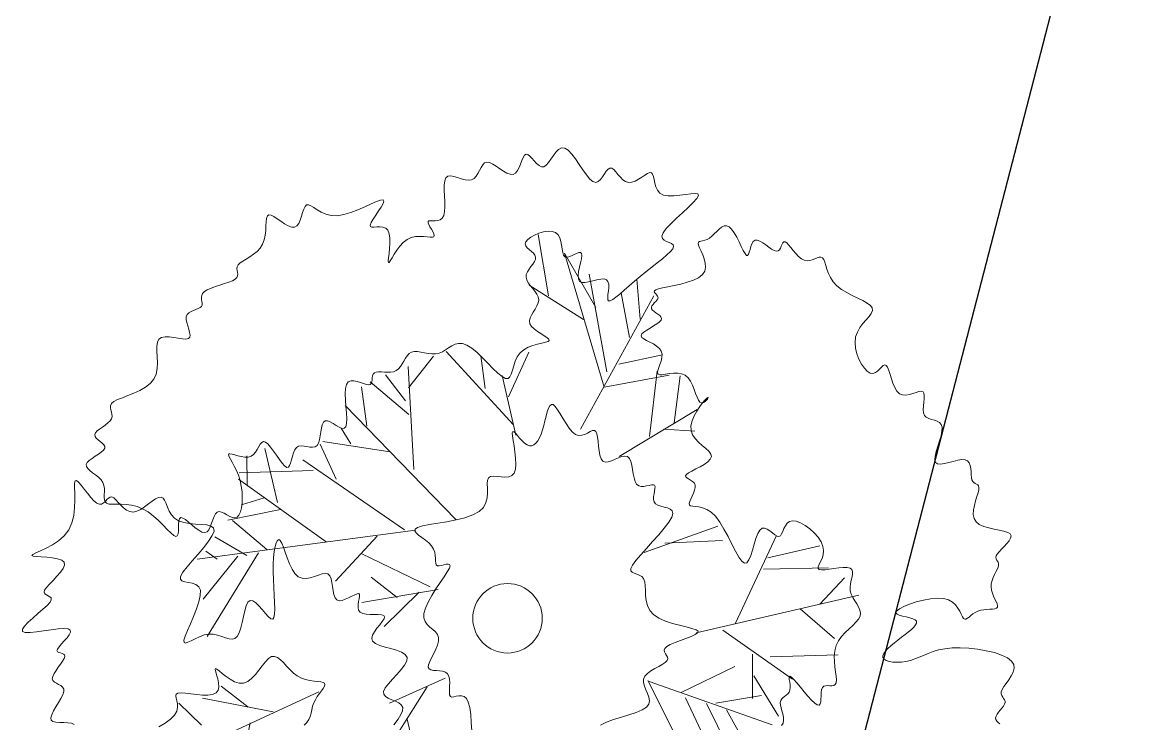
# Model space of a CAD drawing. Extents: x 2080 to 102399, y 2071 to 93424.
# Drawn here: x 82911.9 to 83092.5, y 79916 to 80029.2 of the extents above; entities that cross this region are included whole.
import ezdxf

# ---------------------------------------------------------------- set-up
doc = ezdxf.new("R2010")
doc.units = 0
doc.header["$LTSCALE"] = 20
doc.header["$MEASUREMENT"] = 0
doc.layers.add('casuanut tree', color=100, linetype='Continuous', lineweight=5)

# ---------------------------------------------------------------- blocks, each defined once
blk = doc.blocks.new('tr')
at = {"layer": 'casuanut tree'}
for p, q in [((0.2261, 0.6155), (0.2339, 0.7411)), ((0.3143, 0.5704), (0.2771, 0.692)), ((0.2771, 0.692), (0.2947, 0.4095)), ((0.2849, 0.5527), (0.1928, 0.6449)), ((0.3065, 0.4389), (0.3163, 0.6391)), ((0.3967, 0.5272), (0.4084, 0.6077)), ((0.2285, 0.3375), (0.4338, 0.5671)), ((0.3673, 0.4958), (0.3712, 0.588)), ((-0.0915, 0.4977), (-0.0281, 0.549)), ((0.0987, 0.3768), (-0.0009, 0.552)), ((-0.1915, 0.4409), (-0.1837, 0.5213)), ((-0.1033, 0.4448), (-0.1641, 0.5272)), ((-0.1035, 0.4735), (-0.1307, 0.5339)), ((-0.1186, 0.3345), (-0.0824, 0.54)), ((0.0595, 0.4614), (0.0655, 0.5279)), ((0.1017, 0.4342), (0.1621, 0.5128)), ((-0.0583, 0.2167), (-0.2243, 0.4916)), ((0.0987, 0.3557), (0.0987, 0.4795)), ((-0.4537, 0.3798), (-0.4417, 0.4372)), ((-0.4024, 0.3315), (-0.4024, 0.4433)), ((-0.1579, 0.3798), (-0.2847, 0.4312)), ((-0.2307, 0.4134), (-0.2425, 0.4487)), ((0.3339, 0.4487), (0.4241, 0.4468)), ((-0.2758, 0.3506), (-0.2915, 0.4272)), ((0.2947, 0.4095), (0.428, 0.4036)), ((0.3614, 0.2918), (0.4065, 0.4173)), ((-0.3239, 0.2318), (-0.4688, 0.3949)), ((-0.317, 0.3781), (-0.4641, 0.4075)), ((-0.1639, 0.2197), (-0.333, 0.404)), ((0.4163, 0.3075), (0.4496, 0.3977)), ((-0.4266, 0.3466), (-0.4719, 0.3436)), ((-0.3994, 0.3164), (-0.5081, 0.3194)), ((0.2928, 0.2663), (0.4673, 0.3232)), ((-0.4447, 0.2439), (-0.499, 0.3164)), ((0.3928, 0.2996), (0.4535, 0.282)), ((-0.487, 0.2409), (-0.5413, 0.2922)), ((-0.1428, 0.2137), (-0.5866, 0.256)), ((-0.5473, 0.2469), (-0.5654, 0.2681)), ((-0.4628, 0.2409), (-0.6017, 0.0989)), ((-0.5051, 0.2439), (-0.5926, 0.1744)), ((-0.2213, 0.2197), (-0.3239, 0.1502)), ((-0.1398, 0.0959), (-0.2605, 0.1925)), ((-0.2092, 0.0898), (-0.2515, 0.1412)), ((-0.1247, 0.0868), (-0.2817, 0.0959)), ((-0.1639, 0.0898), (-0.2485, 0.0385)), ((0.298, 0.0656), (0.455, 0.0838)), ((0.3433, 0.0747), (0.458, 0.0536)), ((0.445, -0.1163), (0.5666, 0.0392)), ((-0.6532, -0.073), (-0.6884, -0.0189)), ((-0.5062, -0.0793), (-0.6394, -0.0202)), ((-0.5539, -0.0579), (-0.5967, -0.0051)), ((0.526, -0.0217), (0.6544, -0.0487)), ((0.5395, -0.0014), (0.6476, -0.0014)), ((-0.4069, -0.0604), (-0.7425, -0.1308)), ((0.6206, -0.1163), (0.6814, -0.0758)), ((-0.5565, -0.0906), (-0.6394, -0.2729)), ((-0.1911, -0.1005), (-0.3843, -0.2908)), ((-0.1519, -0.0915), (-0.2726, -0.1156)), ((0.3639, -0.1163), (0.7017, -0.1163)), ((0.4179, -0.1231), (0.5328, -0.2516)), ((0.5801, -0.1163), (0.6341, -0.1907)), ((-0.2454, -0.1549), (-0.2454, -0.2576)), ((0.2467, -0.1881), (0.3161, -0.4691)), ((0.249, -0.1907), (0.472, -0.3327)), ((0.307, -0.2274), (0.4248, -0.2002)), ((0.4652, -0.1839), (0.445, -0.2718)), ((0.499, -0.1975), (0.6341, -0.2245)), ((0.3131, -0.2395), (0.3493, -0.4056)), ((0.458, -0.2274), (0.4882, -0.318)), ((0.3523, -0.2606), (0.3855, -0.4026)), ((0.3704, -0.2637), (0.464, -0.2697)), ((0.3885, -0.2818), (0.4218, -0.3966))]:
    blk.add_line(p, q, dxfattribs=at)
blk.add_lwpolyline([(-0.3714, 0.8178), (-0.3742, 0.8146), (-0.3757, 0.811), (-0.3762, 0.8073), (-0.3763, 0.8034), (-0.3766, 0.7997), (-0.3775, 0.7963), (-0.3797, 0.7932), (-0.3837, 0.7908), (-0.3899, 0.789), (-0.3978, 0.7878), (-0.4068, 0.7869), (-0.4165, 0.7861), (-0.4263, 0.7853), (-0.4355, 0.7843), (-0.4437, 0.7828), (-0.4502, 0.7806), (-0.4546, 0.7777), (-0.4573, 0.7742), (-0.4587, 0.7702), (-0.4593, 0.7661), (-0.4595, 0.7621), (-0.4598, 0.7583), (-0.4607, 0.755), (-0.4626, 0.7525), (-0.4658, 0.7508), (-0.4701, 0.7497), (-0.4751, 0.749), (-0.4804, 0.7482), (-0.4857, 0.7472), (-0.4906, 0.7455), (-0.4946, 0.7428), (-0.4975, 0.7389), (-0.4989, 0.7336), (-0.4991, 0.7272), (-0.4988, 0.7202), (-0.4982, 0.7132), (-0.4979, 0.7066), (-0.4983, 0.7011), (-0.4999, 0.697), (-0.5031, 0.695), (-0.5083, 0.6953), (-0.5151, 0.6974), (-0.523, 0.7006), (-0.5315, 0.7041), (-0.5402, 0.7073), (-0.5484, 0.7094), (-0.5557, 0.7097), (-0.5616, 0.7074), (-0.5659, 0.7021), (-0.5687, 0.6941), (-0.5709, 0.6843), (-0.5728, 0.6733), (-0.5751, 0.6617), (-0.5783, 0.6503), (-0.583, 0.6398), (-0.5898, 0.6308), (-0.599, 0.6238), (-0.6102, 0.6186), (-0.6226, 0.6149), (-0.6355, 0.6123), (-0.6483, 0.6104), (-0.6603, 0.6087), (-0.6706, 0.607), (-0.6787, 0.6048), (-0.6841, 0.6019), (-0.6872, 0.5983), (-0.6885, 0.5942), (-0.6887, 0.5898), (-0.6885, 0.5852), (-0.6884, 0.5806), (-0.6891, 0.5762), (-0.6911, 0.5722), (-0.695, 0.5686), (-0.7003, 0.5655), (-0.7065, 0.5626), (-0.7131, 0.5599), (-0.7194, 0.5573), (-0.725, 0.5546), (-0.7293, 0.5517), (-0.7317, 0.5485), (-0.7318, 0.5449), (-0.7302, 0.541), (-0.7274, 0.5369), (-0.7241, 0.5327), (-0.7208, 0.5285), (-0.7184, 0.5244), (-0.7173, 0.5205), (-0.7182, 0.5169), (-0.7215, 0.5138), (-0.7268, 0.5109), (-0.7333, 0.5082), (-0.7405, 0.5055), (-0.7477, 0.5028), (-0.7541, 0.5), (-0.7591, 0.4968), (-0.7621, 0.4933), (-0.7625, 0.4892), (-0.7607, 0.4847), (-0.7574, 0.4797), (-0.7531, 0.4744), (-0.7483, 0.4688), (-0.7437, 0.4629), (-0.7398, 0.4567), (-0.7373, 0.4505), (-0.7365, 0.4441), (-0.737, 0.4377), (-0.7384, 0.4316), (-0.7401, 0.4257), (-0.7416, 0.4202), (-0.7424, 0.4153), (-0.7419, 0.4111), (-0.7395, 0.4076), (-0.7351, 0.4051), (-0.7287, 0.4031), (-0.7207, 0.4013), (-0.7115, 0.3992), (-0.7016, 0.3965), (-0.6913, 0.3927), (-0.6809, 0.3876), (-0.6709, 0.3806), (-0.6615, 0.3716), (-0.6529, 0.3611), (-0.6451, 0.35), (-0.6381, 0.3389), (-0.6318, 0.3287), (-0.6264, 0.3201), (-0.6217, 0.3138), (-0.6179, 0.3107), (-0.615, 0.3113), (-0.6126, 0.3148), (-0.6107, 0.3203), (-0.6089, 0.3269), (-0.6072, 0.3337), (-0.6053, 0.3397), (-0.6029, 0.344), (-0.5999, 0.3457), (-0.5962, 0.344), (-0.5917, 0.3396), (-0.5867, 0.3334), (-0.5814, 0.3262), (-0.5758, 0.3189), (-0.5702, 0.3124), (-0.5646, 0.3075), (-0.5594, 0.3051), (-0.5545, 0.3058), (-0.55, 0.3091), (-0.5457, 0.3143), (-0.5417, 0.3205), (-0.5377, 0.3269), (-0.5337, 0.3328), (-0.5297, 0.3375), (-0.5256, 0.34), (-0.5213, 0.34), (-0.5168, 0.3378), (-0.5122, 0.3343), (-0.5075, 0.33), (-0.5027, 0.3258), (-0.4979, 0.3224), (-0.4932, 0.3205), (-0.4885, 0.3209), (-0.4839, 0.324), (-0.4796, 0.3296), (-0.4756, 0.3373), (-0.4721, 0.3467), (-0.4693, 0.3572), (-0.4672, 0.3686), (-0.4661, 0.3803), (-0.4659, 0.3919), (-0.4669, 0.403), (-0.4686, 0.4134), (-0.4708, 0.4228), (-0.4731, 0.4312), (-0.4751, 0.4382), (-0.4765, 0.4437), (-0.477, 0.4475), (-0.4761, 0.4493), (-0.4736, 0.4492), (-0.4697, 0.4475), (-0.4647, 0.4448), (-0.4589, 0.4416), (-0.4526, 0.4384), (-0.446, 0.4359), (-0.4395, 0.4344), (-0.4333, 0.4347), (-0.4277, 0.4369), (-0.4226, 0.4407), (-0.418, 0.4453), (-0.4137, 0.45), (-0.4097, 0.4542), (-0.4059, 0.457), (-0.4021, 0.4579), (-0.3984, 0.4561), (-0.3945, 0.4512), (-0.3906, 0.4438), (-0.3867, 0.4347), (-0.3828, 0.425), (-0.3789, 0.4154), (-0.3751, 0.4068), (-0.3715, 0.4002), (-0.368, 0.3964), (-0.3647, 0.396), (-0.3615, 0.3985), (-0.3584, 0.4032), (-0.3552, 0.4092), (-0.3518, 0.4158), (-0.3482, 0.4222), (-0.3442, 0.4276), (-0.3398, 0.4313), (-0.3349, 0.4327), (-0.3297, 0.4322), (-0.3242, 0.4304), (-0.3186, 0.4281), (-0.313, 0.4258), (-0.3077, 0.4242), (-0.3027, 0.4239), (-0.2982, 0.4257), (-0.2942, 0.4298), (-0.2908, 0.4359), (-0.2876, 0.4431), (-0.2847, 0.4507), (-0.2817, 0.4581), (-0.2785, 0.4643), (-0.2751, 0.4688), (-0.2712, 0.4707), (-0.2666, 0.4697), (-0.2617, 0.4663), (-0.2565, 0.4615), (-0.2512, 0.4562), (-0.246, 0.4515), (-0.2411, 0.4481), (-0.2366, 0.4471), (-0.2329, 0.4493), (-0.2299, 0.4555), (-0.2275, 0.4649), (-0.2255, 0.4765), (-0.2236, 0.4893), (-0.2216, 0.5024), (-0.2193, 0.5146), (-0.2163, 0.5251), (-0.2126, 0.5327), (-0.2079, 0.5369), (-0.2024, 0.5379), (-0.1964, 0.5367), (-0.1902, 0.5338), (-0.1841, 0.5302), (-0.1782, 0.5264), (-0.173, 0.5232), (-0.1687, 0.5215), (-0.1654, 0.5216), (-0.163, 0.5234), (-0.1613, 0.5263), (-0.1598, 0.53), (-0.1584, 0.534), (-0.1568, 0.5378), (-0.1547, 0.5409), (-0.1518, 0.5429), (-0.1479, 0.5434), (-0.1432, 0.5428), (-0.1378, 0.5414), (-0.132, 0.5396), (-0.1258, 0.5379), (-0.1197, 0.5367), (-0.1136, 0.5363), (-0.1079, 0.5372), (-0.1026, 0.5397), (-0.0978, 0.5434), (-0.0932, 0.5479), (-0.0887, 0.5527), (-0.0843, 0.5575), (-0.0797, 0.5616), (-0.0749, 0.5648), (-0.0696, 0.5665), (-0.0639, 0.5665), (-0.0577, 0.565), (-0.0511, 0.5626), (-0.0443, 0.5596), (-0.0372, 0.5566), (-0.03, 0.554), (-0.0228, 0.5523), (-0.0156, 0.5519), (-0.0084, 0.5531), (-0.0013, 0.5554), (0.0057, 0.5582), (0.0129, 0.5608), (0.0201, 0.5624), (0.0275, 0.5625), (0.0351, 0.5603), (0.043, 0.5553), (0.0511, 0.5469), (0.0595, 0.5359), (0.0678, 0.5233), (0.0759, 0.5102), (0.0838, 0.4975), (0.0911, 0.4862), (0.0979, 0.4773), (0.1038, 0.4719), (0.1089, 0.4706), (0.1133, 0.4729), (0.1174, 0.478), (0.1215, 0.485), (0.126, 0.4931), (0.131, 0.5015), (0.137, 0.5094), (0.1443, 0.5158), (0.153, 0.5203), (0.1627, 0.523), (0.1728, 0.5243), (0.1826, 0.5248), (0.1916, 0.5249), (0.1991, 0.525), (0.2046, 0.5256), (0.2074, 0.5271), (0.2071, 0.5298), (0.2044, 0.5338), (0.1998, 0.5386), (0.1943, 0.5441), (0.1885, 0.5501), (0.1832, 0.5564), (0.1791, 0.5627), (0.177, 0.5688), (0.1774, 0.5745), (0.18, 0.5799), (0.184, 0.5851), (0.1889, 0.5902), (0.1941, 0.5953), (0.199, 0.6005), (0.2029, 0.6059), (0.2051, 0.6116), (0.2054, 0.6177), (0.204, 0.6241), (0.2014, 0.6307), (0.1982, 0.6374), (0.195, 0.644), (0.1923, 0.6504), (0.1906, 0.6566), (0.1905, 0.6623), (0.1923, 0.6676), (0.1957, 0.6724), (0.2001, 0.6768), (0.205, 0.681), (0.2098, 0.6851), (0.2141, 0.6891), (0.2172, 0.6931), (0.2186, 0.6972), (0.2181, 0.7016), (0.2159, 0.706), (0.2128, 0.7106), (0.2095, 0.7151), (0.2065, 0.7196), (0.2045, 0.724), (0.2042, 0.7282), (0.2063, 0.7322), (0.211, 0.7358), (0.218, 0.7389), (0.2266, 0.7413), (0.2361, 0.7429), (0.2458, 0.7434), (0.255, 0.7426), (0.2631, 0.7405), (0.2693, 0.7367), (0.2732, 0.7312), (0.2751, 0.7245), (0.2756, 0.7169), (0.2752, 0.7091), (0.2745, 0.7014), (0.2741, 0.6945), (0.2744, 0.6888), (0.2761, 0.6848), (0.2795, 0.6829), (0.2842, 0.6826), (0.2898, 0.6834), (0.2956, 0.6847), (0.3012, 0.686), (0.306, 0.6866), (0.3094, 0.686), (0.311, 0.6837), (0.3103, 0.6793), (0.3079, 0.673), (0.3043, 0.6656), (0.3004, 0.6575), (0.2968, 0.6493), (0.294, 0.6416), (0.2929, 0.6348), (0.2941, 0.6296), (0.298, 0.6264), (0.3041, 0.6247), (0.3118, 0.6242), (0.3203, 0.6243), (0.3288, 0.6245), (0.3368, 0.6242), (0.3435, 0.6231), (0.3481, 0.6206), (0.3502, 0.6164), (0.3503, 0.6108), (0.3488, 0.6043), (0.3466, 0.5975), (0.3442, 0.5909), (0.3423, 0.5851), (0.3415, 0.5806), (0.3425, 0.5778), (0.3458, 0.5772), (0.3512, 0.5786), (0.3586, 0.5818), (0.3677, 0.5862), (0.3782, 0.5918), (0.3898, 0.5981), (0.4024, 0.6048), (0.4157, 0.6116), (0.4293, 0.6182), (0.4429, 0.6246), (0.4559, 0.6308), (0.4679, 0.6365), (0.4783, 0.6419), (0.4868, 0.6469), (0.4927, 0.6515), (0.4956, 0.6555), (0.4953, 0.6591), (0.4925, 0.6624), (0.4883, 0.6655), (0.4837, 0.6688), (0.4796, 0.6724), (0.4771, 0.6765), (0.4772, 0.6813), (0.481, 0.6871), (0.489, 0.694), (0.5004, 0.7016), (0.5139, 0.7097), (0.5281, 0.7179), (0.5419, 0.7259), (0.554, 0.7332), (0.563, 0.7396), (0.5677, 0.7446), (0.5672, 0.748), (0.5622, 0.7502), (0.5538, 0.7516), (0.5431, 0.7526), (0.5311, 0.7536), (0.5191, 0.7552), (0.508, 0.7576), (0.499, 0.7615), (0.4929, 0.7669), (0.4893, 0.7737), (0.4876, 0.7811), (0.4872, 0.7888), (0.4874, 0.7962), (0.4876, 0.8027), (0.4872, 0.8078), (0.4855, 0.811), (0.4821, 0.812), (0.4771, 0.8112), (0.471, 0.8092), (0.4641, 0.8065), (0.4568, 0.8039), (0.4494, 0.8019), (0.4423, 0.801), (0.4359, 0.802), (0.4305, 0.8053), (0.426, 0.8102), (0.4221, 0.8163), (0.4186, 0.8227), (0.4155, 0.8289), (0.4124, 0.8342), (0.4091, 0.8379), (0.4055, 0.8392), (0.4015, 0.8379), (0.397, 0.8345), (0.3922, 0.8299), (0.3871, 0.825), (0.3819, 0.8207), (0.3766, 0.8178), (0.3713, 0.8173), (0.3661, 0.8201), (0.3612, 0.8266), (0.3563, 0.8362), (0.3515, 0.8478), (0.3467, 0.8603), (0.3418, 0.8728), (0.3367, 0.8841), (0.3313, 0.8931), (0.3256, 0.8989), (0.3195, 0.9007), (0.3131, 0.8992), (0.3066, 0.8951), (0.3, 0.8896), (0.2935, 0.8836), (0.2873, 0.878), (0.2814, 0.8738), (0.2761, 0.8719), (0.2713, 0.873), (0.2671, 0.8765), (0.2632, 0.8817), (0.2597, 0.8878), (0.2564, 0.8939), (0.2533, 0.8993), (0.2501, 0.9031), (0.2468, 0.9046), (0.2433, 0.9031), (0.2396, 0.8993), (0.2356, 0.8939), (0.2314, 0.8877), (0.227, 0.8815), (0.2222, 0.8761), (0.2172, 0.8722), (0.2119, 0.8708), (0.2063, 0.8722), (0.2004, 0.8761), (0.1944, 0.8816), (0.1884, 0.888), (0.1824, 0.8944), (0.1766, 0.9002), (0.171, 0.9046), (0.1657, 0.9068), (0.1608, 0.9063), (0.1563, 0.9035), (0.1518, 0.8992), (0.1474, 0.894), (0.1429, 0.8887), (0.1382, 0.8839), (0.1331, 0.8803), (0.1274, 0.8787), (0.1212, 0.8794), (0.1146, 0.8821), (0.1078, 0.8858), (0.101, 0.8899), (0.0944, 0.8936), (0.0882, 0.8961), (0.0826, 0.8966), (0.0779, 0.8944), (0.0742, 0.889), (0.0712, 0.8809), (0.0689, 0.871), (0.0668, 0.8599), (0.0648, 0.8486), (0.0625, 0.8379), (0.0599, 0.8285), (0.0565, 0.8212), (0.0523, 0.8167), (0.0474, 0.8145), (0.0423, 0.814), (0.0371, 0.8147), (0.0322, 0.8159), (0.028, 0.8171), (0.0247, 0.8175), (0.0227, 0.8167), (0.0222, 0.8141), (0.0228, 0.8102), (0.0241, 0.8053), (0.0258, 0.7999), (0.0274, 0.7946), (0.0284, 0.7899), (0.0285, 0.7862), (0.0272, 0.784), (0.0243, 0.7836), (0.0197, 0.7847), (0.0139, 0.7867), (0.007, 0.7891), (-0.0008, 0.7912), (-0.0092, 0.7926), (-0.0179, 0.7926), (-0.0268, 0.7908), (-0.0356, 0.7867), (-0.044, 0.781), (-0.0519, 0.7743), (-0.0589, 0.7675), (-0.0649, 0.7613), (-0.0696, 0.7564), (-0.0727, 0.7536), (-0.0741, 0.7536), (-0.0736, 0.7569), (-0.0717, 0.7631), (-0.0688, 0.7714), (-0.0657, 0.781), (-0.0627, 0.7912), (-0.0605, 0.8013), (-0.0596, 0.8104), (-0.0606, 0.8178), (-0.0638, 0.823), (-0.0687, 0.8263), (-0.0746, 0.8283), (-0.0807, 0.8294), (-0.0864, 0.8301), (-0.0908, 0.8311), (-0.0934, 0.8328), (-0.0932, 0.8358), (-0.09, 0.8405), (-0.0844, 0.8464), (-0.0774, 0.853), (-0.07, 0.8599), (-0.0632, 0.8666), (-0.0579, 0.8724), (-0.0552, 0.877), (-0.0561, 0.8798), (-0.0612, 0.8804), (-0.07, 0.8793), (-0.0816, 0.8771), (-0.0954, 0.8743), (-0.1103, 0.8716), (-0.1256, 0.8695), (-0.1405, 0.8686), (-0.1541, 0.8696), (-0.1657, 0.8729), (-0.1755, 0.8778), (-0.1837, 0.8838), (-0.1905, 0.8901), (-0.1962, 0.896), (-0.2011, 0.9009), (-0.2053, 0.904), (-0.2092, 0.9046), (-0.213, 0.9023), (-0.2167, 0.8976), (-0.2205, 0.8915), (-0.2244, 0.8846), (-0.2286, 0.8778), (-0.233, 0.8719), (-0.2378, 0.8678), (-0.243, 0.8663), (-0.2487, 0.8678), (-0.2548, 0.8719), (-0.261, 0.8777), (-0.2672, 0.8843), (-0.2732, 0.8909), (-0.2788, 0.8967), (-0.2838, 0.9008), (-0.288, 0.9023), (-0.2914, 0.9007), (-0.2941, 0.8964), (-0.2965, 0.8899), (-0.2989, 0.8819), (-0.3015, 0.873), (-0.3047, 0.8638), (-0.3087, 0.855), (-0.3139, 0.8471), (-0.3205, 0.8407), (-0.3281, 0.8356), (-0.3364, 0.8315), (-0.3448, 0.8282), (-0.3529, 0.8255), (-0.3603, 0.823), (-0.3666, 0.8205)], close=True, dxfattribs=at)
for points in [[(0.9212, -0.434), (0.9188, -0.4307), (0.9167, -0.4273), (0.9155, -0.424), (0.9156, -0.4206), (0.9172, -0.4172), (0.9201, -0.4138), (0.9239, -0.4105), (0.9281, -0.4072), (0.9324, -0.404), (0.9363, -0.4008), (0.9395, -0.3977), (0.9415, -0.3947), (0.9421, -0.3917), (0.9415, -0.3889), (0.9403, -0.3859), (0.939, -0.3828), (0.9379, -0.3795), (0.9377, -0.376), (0.9387, -0.372), (0.9415, -0.3676), (0.9463, -0.3627), (0.9524, -0.3573), (0.9592, -0.3514), (0.9657, -0.3451), (0.9712, -0.3383), (0.9748, -0.3312), (0.9756, -0.3237), (0.973, -0.3158), (0.9663, -0.3076), (0.9561, -0.2994), (0.943, -0.2914), (0.9279, -0.2838), (0.9114, -0.2769), (0.8943, -0.2709), (0.8775, -0.2662), (0.8616, -0.2628), (0.8472, -0.2611), (0.8342, -0.2607), (0.8225, -0.2613), (0.8117, -0.2627), (0.8017, -0.2644), (0.7922, -0.2662), (0.783, -0.2676), (0.7737, -0.2685), (0.7644, -0.2684), (0.7552, -0.2675), (0.7464, -0.2659), (0.7384, -0.2637), (0.7315, -0.2609), (0.7261, -0.2577), (0.7224, -0.2542), (0.7208, -0.2504), (0.7216, -0.2466), (0.7244, -0.2426), (0.729, -0.2387), (0.735, -0.2347), (0.7422, -0.2306), (0.7501, -0.2267), (0.7585, -0.2227), (0.767, -0.2189), (0.7753, -0.2151), (0.783, -0.2115), (0.79, -0.2079), (0.7958, -0.2044), (0.8002, -0.2009), (0.8029, -0.1975), (0.8036, -0.1941), (0.8019, -0.1907), (0.7978, -0.1873), (0.7919, -0.184), (0.7851, -0.1806), (0.7784, -0.1773), (0.7725, -0.1741), (0.7685, -0.1709), (0.7671, -0.1678), (0.7692, -0.1648), (0.7755, -0.1619), (0.7853, -0.1593), (0.7978, -0.1573), (0.8119, -0.1559), (0.8268, -0.1554), (0.8416, -0.1561), (0.8554, -0.158), (0.8672, -0.1614), (0.8764, -0.1664), (0.8832, -0.1726), (0.888, -0.1796), (0.8913, -0.1869), (0.8934, -0.194), (0.8949, -0.2005), (0.8961, -0.206), (0.8976, -0.2099), (0.8996, -0.2119), (0.9022, -0.2123), (0.9054, -0.2114), (0.9091, -0.2097), (0.9134, -0.2075), (0.9182, -0.2053), (0.9234, -0.2033), (0.9291, -0.202), (0.9352, -0.2016), (0.9415, -0.202), (0.9477, -0.2028), (0.9536, -0.2038), (0.959, -0.2046), (0.9636, -0.205), (0.9673, -0.2046), (0.9697, -0.2031), (0.9707, -0.2003), (0.9706, -0.1964), (0.9697, -0.1915), (0.9684, -0.1859), (0.967, -0.1798), (0.966, -0.1733), (0.9656, -0.1667), (0.9663, -0.1603), (0.9682, -0.1541), (0.9711, -0.1483), (0.9747, -0.1428), (0.9787, -0.1376), (0.9826, -0.1328), (0.9862, -0.1284), (0.9892, -0.1244), (0.991, -0.1208), (0.9917, -0.1177), (0.9914, -0.1148), (0.9906, -0.1121), (0.9896, -0.1096), (0.989, -0.107), (0.9891, -0.1044), (0.9904, -0.1015), (0.9933, -0.0983), (0.998, -0.0947), (1.004, -0.0908), (1.0106, -0.0866), (1.0171, -0.0822), (1.0228, -0.0778), (1.027, -0.0733), (1.0291, -0.0688), (1.0282, -0.0645), (1.024, -0.0604), (1.0171, -0.0563), (1.0083, -0.0521), (0.9985, -0.0477), (0.9885, -0.043), (0.9793, -0.0377), (0.9716, -0.0318), (0.9663, -0.0251), (0.964, -0.0175), (0.9644, -0.0092), (0.9667, -0.0006), (0.9705, 0.008), (0.975, 0.0164), (0.9796, 0.0242), (0.9836, 0.0312), (0.9865, 0.0369), (0.9878, 0.0413), (0.9877, 0.0446), (0.9865, 0.047), (0.9846, 0.049), (0.9824, 0.0509), (0.9802, 0.0531), (0.9785, 0.0558), (0.9775, 0.0595), (0.9776, 0.0642), (0.9784, 0.0699), (0.9795, 0.0762), (0.9803, 0.0826), (0.9806, 0.0887), (0.9798, 0.0943), (0.9774, 0.099), (0.973, 0.1023), (0.9664, 0.104), (0.9582, 0.1046), (0.9489, 0.1045), (0.9394, 0.1041), (0.9304, 0.104), (0.9225, 0.1046), (0.9166, 0.1065), (0.9134, 0.1102), (0.9132, 0.1158), (0.9157, 0.1232), (0.92, 0.1319), (0.9255, 0.1413), (0.9312, 0.151), (0.9365, 0.1604), (0.9405, 0.1691), (0.9426, 0.1766), (0.9422, 0.1826), (0.9396, 0.1873), (0.9355, 0.191), (0.9305, 0.1941), (0.9252, 0.197), (0.9201, 0.2001), (0.916, 0.2037), (0.9134, 0.2082), (0.9126, 0.2138), (0.9135, 0.2203), (0.9154, 0.2273), (0.9177, 0.2344), (0.92, 0.2411), (0.9217, 0.2472), (0.9223, 0.2521), (0.9212, 0.2555), (0.9181, 0.2572), (0.9132, 0.2575), (0.9071, 0.2571), (0.9001, 0.2564), (0.8929, 0.256), (0.8858, 0.2565), (0.8793, 0.2584), (0.8739, 0.2623), (0.87, 0.2685), (0.8674, 0.2766), (0.8657, 0.2858), (0.8647, 0.2954), (0.8639, 0.3047), (0.8632, 0.3131), (0.8621, 0.3199), (0.8604, 0.3243), (0.8579, 0.3258), (0.8545, 0.3251), (0.8505, 0.3229), (0.8459, 0.3199), (0.841, 0.317), (0.8359, 0.3149), (0.8307, 0.3144), (0.8255, 0.3164), (0.8206, 0.3212), (0.8162, 0.3287), (0.8124, 0.3381), (0.8096, 0.3489), (0.8081, 0.3605), (0.808, 0.3723), (0.8096, 0.3837), (0.8131, 0.3941), (0.8188, 0.4031), (0.8259, 0.4107), (0.8338, 0.4173), (0.8417, 0.4231), (0.849, 0.4284), (0.8548, 0.4334), (0.8585, 0.4384), (0.8593, 0.4437), (0.8568, 0.4495), (0.8514, 0.4557), (0.8439, 0.4625), (0.835, 0.4698), (0.8253, 0.4775), (0.8158, 0.4857), (0.807, 0.4943), (0.7996, 0.5034), (0.7943, 0.5129), (0.7908, 0.5225), (0.7887, 0.5318), (0.7875, 0.5407), (0.7869, 0.5489), (0.7863, 0.5559), (0.7855, 0.5615), (0.7839, 0.5654), (0.7812, 0.5674), (0.7776, 0.568), (0.7732, 0.5676), (0.7682, 0.5667), (0.7629, 0.5658), (0.7574, 0.5656), (0.752, 0.5664), (0.7467, 0.5688), (0.7419, 0.5731), (0.7374, 0.579), (0.7333, 0.5858), (0.7295, 0.593), (0.7261, 0.6), (0.723, 0.6062), (0.7201, 0.611), (0.7174, 0.6139), (0.715, 0.6144), (0.7127, 0.613), (0.7104, 0.6103), (0.708, 0.607), (0.7055, 0.6035), (0.7027, 0.6007), (0.6996, 0.599), (0.696, 0.5992), (0.692, 0.6016), (0.6875, 0.6057), (0.6828, 0.611), (0.6779, 0.6167), (0.6729, 0.6222), (0.668, 0.6268), (0.6633, 0.6299), (0.6589, 0.6308), (0.6549, 0.629), (0.6512, 0.6253), (0.6479, 0.6203), (0.645, 0.6148), (0.6422, 0.6098), (0.6397, 0.6059), (0.6374, 0.604), (0.6352, 0.6048), (0.6332, 0.609), (0.6311, 0.616), (0.629, 0.6249), (0.6267, 0.6348), (0.6241, 0.6451), (0.6212, 0.6548), (0.6178, 0.663), (0.6139, 0.6691), (0.6093, 0.6723), (0.6043, 0.673), (0.5989, 0.6717), (0.5932, 0.6691), (0.5873, 0.6656), (0.5814, 0.6618), (0.5756, 0.6583), (0.5699, 0.6555), (0.5646, 0.654), (0.5597, 0.6535), (0.5554, 0.6535), (0.5516, 0.6536), (0.5487, 0.6533), (0.5465, 0.6524), (0.5453, 0.6502), (0.5452, 0.6465), (0.5461, 0.641), (0.5476, 0.6339), (0.5492, 0.6258), (0.5504, 0.6171), (0.5505, 0.6084), (0.5491, 0.6001), (0.5456, 0.5927), (0.5395, 0.5868), (0.5305, 0.5826), (0.5191, 0.58), (0.5061, 0.5787), (0.4924, 0.5782), (0.4787, 0.5783), (0.4659, 0.5787), (0.4548, 0.579), (0.4461, 0.5789), (0.4404, 0.5781), (0.4375, 0.5768), (0.4365, 0.5749), (0.4371, 0.5726), (0.4385, 0.57), (0.4401, 0.5674), (0.4413, 0.5646), (0.4416, 0.562), (0.4404, 0.5596), (0.4381, 0.5573), (0.4351, 0.5551), (0.4317, 0.5529), (0.4285, 0.5506), (0.4257, 0.5482), (0.424, 0.5457), (0.4236, 0.5429), (0.4248, 0.5398), (0.4273, 0.5364), (0.4304, 0.5329), (0.4337, 0.5293), (0.4366, 0.5258), (0.4384, 0.5223), (0.4388, 0.5189), (0.4371, 0.5158), (0.4329, 0.513), (0.4269, 0.5104), (0.4196, 0.508), (0.4119, 0.5055), (0.4044, 0.5031), (0.398, 0.5004), (0.3932, 0.4976), (0.3909, 0.4944), (0.3915, 0.4908), (0.3946, 0.4868), (0.3994, 0.4824), (0.4051, 0.4776), (0.4112, 0.4725), (0.4167, 0.467), (0.4211, 0.4611), (0.4236, 0.455), (0.4236, 0.4485), (0.4217, 0.4419), (0.4185, 0.4354), (0.4147, 0.4292), (0.4109, 0.4234), (0.4079, 0.4184), (0.4062, 0.4142), (0.4067, 0.411), (0.4096, 0.4091), (0.4148, 0.4079), (0.4215, 0.4073), (0.4293, 0.4067), (0.4376, 0.4057), (0.4458, 0.4039), (0.4533, 0.4009), (0.4596, 0.3964), (0.4642, 0.39), (0.4675, 0.3821), (0.4696, 0.3734), (0.471, 0.3644), (0.472, 0.3556), (0.4731, 0.3477), (0.4744, 0.3412), (0.4765, 0.3367), (0.4795, 0.3344), (0.4831, 0.3342), (0.4868, 0.3353), (0.4903, 0.3372), (0.493, 0.3393), (0.4945, 0.3411), (0.4944, 0.3419), (0.4922, 0.3412), (0.4877, 0.3385), (0.4814, 0.3339), (0.474, 0.3279), (0.4662, 0.3206), (0.4588, 0.3123), (0.4525, 0.3034), (0.448, 0.2942), (0.4461, 0.2848), (0.4472, 0.2756), (0.4506, 0.2668), (0.4557, 0.2582), (0.4614, 0.2502), (0.467, 0.2426), (0.4716, 0.2357), (0.4743, 0.2294), (0.4742, 0.224), (0.4709, 0.2193), (0.4648, 0.2154), (0.4568, 0.212), (0.4476, 0.2092), (0.4382, 0.2067), (0.4294, 0.2045), (0.422, 0.2024), (0.4168, 0.2003), (0.4144, 0.1981), (0.4145, 0.1958), (0.4163, 0.1933), (0.4192, 0.1904), (0.4226, 0.1873), (0.4258, 0.1838), (0.4282, 0.1799), (0.4292, 0.1755), (0.4282, 0.1706), (0.4257, 0.1654), (0.4222, 0.1601), (0.4182, 0.1548), (0.4144, 0.1498), (0.4111, 0.1452), (0.4092, 0.1414), (0.4089, 0.1383), (0.4109, 0.1362), (0.4147, 0.1346), (0.4201, 0.133), (0.4265, 0.1307), (0.4337, 0.1273), (0.4411, 0.1222), (0.4484, 0.1148), (0.4551, 0.1045), (0.461, 0.0912), (0.4661, 0.0756), (0.4706, 0.0589), (0.4748, 0.0423), (0.4787, 0.0268), (0.4826, 0.0136), (0.4867, 0.0038), (0.4911, -0.0014), (0.496, -0.0013), (0.5013, 0.0033), (0.507, 0.0112), (0.5128, 0.0211), (0.5187, 0.0319), (0.5247, 0.0423), (0.5305, 0.0512), (0.5362, 0.0572), (0.5415, 0.0596), (0.5465, 0.0588), (0.5513, 0.0557), (0.5557, 0.0511), (0.5599, 0.046), (0.5639, 0.0412), (0.5676, 0.0375), (0.5711, 0.0358), (0.5744, 0.0367), (0.5776, 0.0397), (0.581, 0.044), (0.5846, 0.049), (0.5886, 0.0539), (0.5932, 0.058), (0.5986, 0.0604), (0.6048, 0.0606), (0.612, 0.0579), (0.6199, 0.0526), (0.6278, 0.0453), (0.6354, 0.0365), (0.6422, 0.0267), (0.6478, 0.0164), (0.6516, 0.0061), (0.6533, -0.0037), (0.6525, -0.0124), (0.6498, -0.0202), (0.646, -0.027), (0.6417, -0.0328), (0.6378, -0.0378), (0.6349, -0.0418), (0.6338, -0.0451), (0.6352, -0.0476), (0.6397, -0.0494), (0.6467, -0.0506), (0.6553, -0.0516), (0.6649, -0.0524), (0.6747, -0.0533), (0.6839, -0.0546), (0.6916, -0.0563), (0.6972, -0.0589), (0.7, -0.0623), (0.7005, -0.0665), (0.6992, -0.0715), (0.6967, -0.0772), (0.6937, -0.0833), (0.6907, -0.0899), (0.6883, -0.0968), (0.687, -0.1039), (0.6874, -0.1112), (0.6891, -0.1184), (0.6914, -0.1256), (0.6939, -0.1327), (0.6961, -0.1395), (0.6973, -0.1461), (0.6971, -0.1523), (0.6949, -0.158), (0.6904, -0.1633), (0.6838, -0.1683), (0.6759, -0.1732), (0.6671, -0.1783), (0.6579, -0.1838), (0.649, -0.19), (0.6409, -0.1971), (0.6341, -0.2054), (0.6291, -0.2148), (0.6256, -0.2252), (0.6233, -0.236), (0.6219, -0.2466), (0.6209, -0.2567), (0.62, -0.2657), (0.6189, -0.2732), (0.6172, -0.2786), (0.6147, -0.2817), (0.6114, -0.2828), (0.6076, -0.2825), (0.6034, -0.2816), (0.5992, -0.2804), (0.5951, -0.2797), (0.5912, -0.28), (0.588, -0.282), (0.5853, -0.2859), (0.5832, -0.2913), (0.5815, -0.2975), (0.5798, -0.3037), (0.578, -0.3091), (0.5759, -0.313), (0.5733, -0.3148), (0.5699, -0.3135), (0.5657, -0.3089), (0.5608, -0.3014), (0.5555, -0.292), (0.55, -0.2816), (0.5446, -0.271), (0.5395, -0.2611), (0.5351, -0.2528), (0.5317, -0.247), (0.5292, -0.2444), (0.5277, -0.2446), (0.5268, -0.247), (0.5263, -0.251), (0.5259, -0.2561), (0.5253, -0.2616), (0.5243, -0.2671), (0.5226, -0.2718), (0.5201, -0.2755), (0.5169, -0.2782), (0.5132, -0.2802), (0.5094, -0.282), (0.5057, -0.2837), (0.5024, -0.2858), (0.4997, -0.2885), (0.4979, -0.2921), (0.4971, -0.2969), (0.4971, -0.3027), (0.4975, -0.309), (0.4977, -0.3156), (0.4975, -0.3222), (0.4965, -0.3284), (0.4941, -0.3339), (0.49, -0.3383)], [(-0.2738, -0.1597), (-0.2633, -0.1509), (-0.2554, -0.1431), (-0.2504, -0.1361), (-0.2486, -0.1299), (-0.2503, -0.1242), (-0.2545, -0.1191), (-0.2603, -0.1142), (-0.2668, -0.1096), (-0.2729, -0.1049), (-0.2776, -0.1001), (-0.28, -0.0949), (-0.279, -0.0893), (-0.2741, -0.0831), (-0.266, -0.0764), (-0.256, -0.0693), (-0.2451, -0.062), (-0.2346, -0.0545), (-0.2257, -0.0471), (-0.2194, -0.0399), (-0.2171, -0.033), (-0.2194, -0.0264), (-0.2257, -0.0202), (-0.2346, -0.0142), (-0.245, -0.0084), (-0.2557, -0.0028), (-0.2656, 0.0029), (-0.2734, 0.0086), (-0.2779, 0.0144), (-0.2784, 0.0204), (-0.2755, 0.0265), (-0.2701, 0.0325), (-0.2634, 0.0383), (-0.2563, 0.0438), (-0.2499, 0.0489), (-0.2451, 0.0534), (-0.243, 0.0572), (-0.2443, 0.0602), (-0.2485, 0.0626), (-0.2547, 0.0646), (-0.2623, 0.0665), (-0.2703, 0.0685), (-0.278, 0.0708), (-0.2845, 0.0737), (-0.2892, 0.0775), (-0.2913, 0.0822), (-0.2913, 0.0876), (-0.2899, 0.0933), (-0.2876, 0.099), (-0.2852, 0.1044), (-0.2833, 0.109), (-0.2825, 0.1126), (-0.2835, 0.1147), (-0.2868, 0.1151), (-0.2919, 0.1143), (-0.2982, 0.1128), (-0.3054, 0.111), (-0.3126, 0.1096), (-0.3195, 0.109), (-0.3254, 0.1097), (-0.3297, 0.1124), (-0.3321, 0.1173), (-0.333, 0.124), (-0.3328, 0.132), (-0.3321, 0.1404), (-0.3315, 0.1489), (-0.3314, 0.1566), (-0.3325, 0.1631), (-0.3353, 0.1676), (-0.3402, 0.1699), (-0.3467, 0.1703), (-0.3545, 0.1696), (-0.3631, 0.1686), (-0.3719, 0.168), (-0.3805, 0.1684), (-0.3883, 0.1707), (-0.395, 0.1755), (-0.4001, 0.1833), (-0.4039, 0.1936), (-0.4065, 0.2053), (-0.4084, 0.2176), (-0.4098, 0.2297), (-0.411, 0.2406), (-0.4124, 0.2495), (-0.4141, 0.2555), (-0.4166, 0.2579), (-0.4197, 0.2568), (-0.4232, 0.2526), (-0.427, 0.2457), (-0.4309, 0.2363), (-0.4349, 0.2248), (-0.4387, 0.2116), (-0.4423, 0.1969), (-0.4455, 0.1813), (-0.4483, 0.1654), (-0.451, 0.1498), (-0.4536, 0.1354), (-0.4561, 0.1228), (-0.4588, 0.1128), (-0.4616, 0.1061), (-0.4648, 0.1034), (-0.4684, 0.1052), (-0.4723, 0.1105), (-0.4766, 0.1182), (-0.4811, 0.1271), (-0.4859, 0.1359), (-0.4908, 0.1436), (-0.4958, 0.149), (-0.5008, 0.1507), (-0.5059, 0.1481), (-0.511, 0.1418), (-0.5161, 0.1328), (-0.5213, 0.1223), (-0.5265, 0.1112), (-0.5317, 0.1007), (-0.5371, 0.0917), (-0.5425, 0.0854), (-0.5481, 0.0824), (-0.5538, 0.0825), (-0.5599, 0.0847), (-0.5663, 0.0885), (-0.5732, 0.0929), (-0.5807, 0.0974), (-0.5888, 0.1011), (-0.5977, 0.1034), (-0.6073, 0.1037), (-0.6172, 0.1024), (-0.6267, 0.1004), (-0.6354, 0.0982), (-0.6426, 0.0966), (-0.6477, 0.0963), (-0.6502, 0.0979), (-0.6495, 0.1023), (-0.6452, 0.1098), (-0.6382, 0.1199), (-0.6293, 0.1318), (-0.6198, 0.1449), (-0.6105, 0.1584), (-0.6024, 0.1715), (-0.5967, 0.1835), (-0.5943, 0.1935), (-0.5958, 0.2012), (-0.6005, 0.2068), (-0.6071, 0.2109), (-0.6144, 0.2141), (-0.6213, 0.217), (-0.6264, 0.2202), (-0.6287, 0.2242), (-0.627, 0.2296), (-0.6203, 0.2369), (-0.6098, 0.2457), (-0.5967, 0.2555), (-0.5823, 0.2659), (-0.5682, 0.2765), (-0.5555, 0.2866), (-0.5458, 0.296), (-0.5403, 0.304), (-0.5399, 0.3103), (-0.5441, 0.3153), (-0.5518, 0.3193), (-0.5619, 0.3228), (-0.5734, 0.3262), (-0.5852, 0.33), (-0.5963, 0.3344), (-0.6056, 0.34), (-0.6123, 0.3471), (-0.6167, 0.3552), (-0.6195, 0.3637), (-0.6212, 0.3723), (-0.6224, 0.3803), (-0.6238, 0.3871), (-0.6258, 0.3923), (-0.6292, 0.3952), (-0.6343, 0.3957), (-0.6409, 0.394), (-0.6487, 0.391), (-0.6572, 0.3872), (-0.6661, 0.3834), (-0.675, 0.3802), (-0.6834, 0.3783), (-0.6911, 0.3783), (-0.6978, 0.3808), (-0.7034, 0.3853), (-0.7082, 0.3911), (-0.7124, 0.3976), (-0.7161, 0.4042), (-0.7195, 0.4102), (-0.7227, 0.4149), (-0.726, 0.4178), (-0.7295, 0.4183), (-0.7332, 0.4171), (-0.7371, 0.4147), (-0.7411, 0.412), (-0.7453, 0.4097), (-0.7496, 0.4084), (-0.7541, 0.409), (-0.7587, 0.4121), (-0.7634, 0.4183), (-0.7681, 0.4266), (-0.7727, 0.4362), (-0.7771, 0.446), (-0.7813, 0.4549), (-0.7851, 0.4619), (-0.7885, 0.466), (-0.7913, 0.4662), (-0.7936, 0.4618), (-0.7957, 0.4534), (-0.7979, 0.4419), (-0.8008, 0.4283), (-0.8046, 0.4137), (-0.8099, 0.3989), (-0.8169, 0.3849), (-0.8262, 0.3727), (-0.838, 0.363), (-0.8513, 0.3557), (-0.8653, 0.3503), (-0.879, 0.3465), (-0.8914, 0.3439), (-0.9015, 0.342), (-0.9082, 0.3405), (-0.9107, 0.3389), (-0.9083, 0.337), (-0.9018, 0.3347), (-0.8926, 0.3319), (-0.882, 0.3286), (-0.8711, 0.3249), (-0.8613, 0.3207), (-0.8538, 0.316), (-0.8499, 0.3107), (-0.8505, 0.305), (-0.8548, 0.2989), (-0.8619, 0.2927), (-0.8707, 0.2864), (-0.8802, 0.2802), (-0.8892, 0.2744), (-0.8967, 0.2692), (-0.9017, 0.2645), (-0.9034, 0.2607), (-0.9025, 0.2575), (-0.9, 0.2547), (-0.8968, 0.252), (-0.8938, 0.2493), (-0.892, 0.2463), (-0.8925, 0.2428), (-0.8961, 0.2386), (-0.9034, 0.2335), (-0.9136, 0.2278), (-0.9253, 0.2216), (-0.9374, 0.2152), (-0.9486, 0.209), (-0.9575, 0.2031), (-0.9629, 0.1979), (-0.9636, 0.1935), (-0.9587, 0.1903), (-0.9492, 0.1879), (-0.9364, 0.1862), (-0.9218, 0.1848), (-0.9067, 0.1836), (-0.8925, 0.1821), (-0.8806, 0.1803), (-0.8724, 0.1778), (-0.8689, 0.1744), (-0.8694, 0.1702), (-0.873, 0.1656), (-0.8787, 0.1607), (-0.8856, 0.1558), (-0.8925, 0.151), (-0.8986, 0.1466), (-0.9028, 0.1428), (-0.9045, 0.1398), (-0.9039, 0.1375), (-0.9018, 0.1355), (-0.8989, 0.1338), (-0.8957, 0.1321), (-0.893, 0.1302), (-0.8914, 0.1278), (-0.8916, 0.1248), (-0.8939, 0.121), (-0.8981, 0.1166), (-0.9035, 0.1117), (-0.9094, 0.1065), (-0.9153, 0.1012), (-0.9205, 0.096), (-0.9244, 0.091), (-0.9265, 0.0865), (-0.9261, 0.0826), (-0.924, 0.079), (-0.9206, 0.0758), (-0.9167, 0.0725), (-0.913, 0.0692), (-0.9101, 0.0654), (-0.9088, 0.0611), (-0.9096, 0.0561), (-0.913, 0.0501), (-0.9184, 0.0436), (-0.925, 0.0366), (-0.9321, 0.0294), (-0.9387, 0.0225), (-0.9441, 0.016), (-0.9474, 0.0102), (-0.9478, 0.0054), (-0.9449, 0.0017), (-0.9392, -0.001), (-0.9318, -0.0032), (-0.9236, -0.0052), (-0.9157, -0.0073), (-0.9089, -0.01), (-0.9043, -0.0135)], [(0.1332, -0.2549), (0.1465, -0.2519), (0.1617, -0.2499), (0.178, -0.2486), (0.1941, -0.2474), (0.2092, -0.246), (0.2222, -0.2437), (0.2322, -0.2403), (0.2383, -0.2353), (0.2411, -0.2289), (0.2416, -0.2217), (0.2406, -0.2138), (0.2389, -0.2057), (0.2375, -0.1978), (0.2372, -0.1904), (0.2389, -0.1839), (0.2432, -0.1786), (0.2496, -0.1744), (0.2575, -0.1709), (0.2661, -0.168), (0.2747, -0.1655), (0.2828, -0.1632), (0.2894, -0.1608), (0.2941, -0.158), (0.2962, -0.1548), (0.2964, -0.1513), (0.2954, -0.1474), (0.2939, -0.1435), (0.2929, -0.1397), (0.293, -0.136), (0.295, -0.1327), (0.2997, -0.1299), (0.3076, -0.1276), (0.3179, -0.1258), (0.3295, -0.1243), (0.3412, -0.1228), (0.3521, -0.1213), (0.361, -0.1194), (0.3668, -0.1171), (0.3684, -0.1141), (0.3651, -0.1103), (0.3576, -0.1056), (0.3472, -0.1002), (0.3348, -0.0939), (0.3216, -0.0869), (0.3087, -0.0791), (0.2973, -0.0705), (0.2884, -0.0611), (0.283, -0.0511), (0.2805, -0.0406), (0.2802, -0.03), (0.2813, -0.0196), (0.2831, -0.0096), (0.2848, -0.0004), (0.2857, 0.0077), (0.2851, 0.0144), (0.2824, 0.0195), (0.2782, 0.0234), (0.2734, 0.0265), (0.2687, 0.0293), (0.2652, 0.0322), (0.2635, 0.0356), (0.2646, 0.04), (0.2693, 0.0459), (0.2781, 0.0536), (0.2902, 0.0627), (0.3044, 0.0727), (0.3197, 0.0834), (0.3349, 0.0941), (0.3488, 0.1046), (0.3603, 0.1142), (0.3684, 0.1226), (0.3721, 0.1294), (0.3721, 0.1348), (0.3692, 0.1392), (0.3643, 0.1428), (0.3583, 0.1461), (0.3521, 0.1492), (0.3465, 0.1525), (0.3425, 0.1564), (0.3407, 0.161), (0.3407, 0.1661), (0.3421, 0.1716), (0.3442, 0.1771), (0.3465, 0.1823), (0.3485, 0.1869), (0.3496, 0.1908), (0.3493, 0.1935), (0.3471, 0.195), (0.3433, 0.1956), (0.3385, 0.1957), (0.3331, 0.1957), (0.3275, 0.196), (0.3222, 0.1972), (0.3176, 0.1996), (0.3143, 0.2037), (0.3126, 0.2097), (0.312, 0.2173), (0.3123, 0.2258), (0.3128, 0.2347), (0.3132, 0.2433), (0.3129, 0.2512), (0.3116, 0.2577), (0.3087, 0.2623), (0.304, 0.2645), (0.2978, 0.2649), (0.2906, 0.264), (0.283, 0.2626), (0.2754, 0.2612), (0.2683, 0.2607), (0.2624, 0.2616), (0.258, 0.2645), (0.2556, 0.27), (0.2549, 0.2775), (0.2553, 0.2864), (0.2564, 0.2959), (0.2577, 0.3054), (0.2587, 0.3141), (0.259, 0.3214), (0.258, 0.3265), (0.2556, 0.329), (0.2517, 0.3294), (0.2467, 0.3285), (0.241, 0.3269), (0.2348, 0.3256), (0.2284, 0.3251), (0.2222, 0.3263), (0.2164, 0.3299), (0.2112, 0.3364), (0.2067, 0.3452), (0.2027, 0.3555), (0.1991, 0.3664), (0.1957, 0.377), (0.1925, 0.3865), (0.1893, 0.394), (0.186, 0.3986), (0.1825, 0.3998), (0.1788, 0.3979), (0.175, 0.3935), (0.1709, 0.3871), (0.1667, 0.3793), (0.1624, 0.3707), (0.1579, 0.362), (0.1533, 0.3536), (0.1486, 0.346), (0.1439, 0.3396), (0.1391, 0.3343), (0.1343, 0.3305), (0.1296, 0.328), (0.125, 0.3272), (0.1205, 0.3282), (0.1162, 0.331), (0.1121, 0.3357), (0.1082, 0.3416), (0.1046, 0.3481), (0.1014, 0.3543), (0.0985, 0.3594), (0.0961, 0.3629), (0.0941, 0.3638), (0.0925, 0.3614), (0.0915, 0.3554), (0.0907, 0.3462), (0.09, 0.335), (0.089, 0.3227), (0.0876, 0.3102), (0.0854, 0.2985), (0.0823, 0.2886), (0.0779, 0.2814), (0.0722, 0.2777), (0.0654, 0.2767), (0.0579, 0.2778), (0.0502, 0.28), (0.0426, 0.2826), (0.0356, 0.2846), (0.0296, 0.2853), (0.025, 0.2837), (0.022, 0.2793), (0.02, 0.2726), (0.0184, 0.2642), (0.0165, 0.2548), (0.0136, 0.2452), (0.0088, 0.236), (0.0016, 0.2279), (-0.0088, 0.2217), (-0.0228, 0.2178), (-0.0396, 0.216), (-0.0581, 0.2156), (-0.0772, 0.2162), (-0.0958, 0.2173), (-0.1127, 0.2184), (-0.1268, 0.2189), (-0.1372, 0.2183), (-0.1429, 0.2163), (-0.1445, 0.2129), (-0.1429, 0.2084), (-0.139, 0.2028), (-0.1337, 0.1966), (-0.1278, 0.1898), (-0.1223, 0.1827), (-0.118, 0.1755), (-0.1156, 0.1684), (-0.1148, 0.1616), (-0.1151, 0.1551), (-0.116, 0.1492), (-0.1171, 0.1439), (-0.1177, 0.1395), (-0.1174, 0.1361), (-0.1158, 0.1338), (-0.1124, 0.1327), (-0.1078, 0.1324), (-0.1027, 0.1325), (-0.0978, 0.1326), (-0.0936, 0.1321), (-0.0911, 0.1308), (-0.0907, 0.1281), (-0.0932, 0.1237), (-0.0991, 0.1171), (-0.1077, 0.1088), (-0.118, 0.0992), (-0.1291, 0.0886), (-0.1403, 0.0776), (-0.1504, 0.0665), (-0.1587, 0.0558), (-0.1642, 0.0459), (-0.1663, 0.0372), (-0.1655, 0.0296), (-0.1626, 0.0227), (-0.1586, 0.0163), (-0.154, 0.0103), (-0.1499, 0.0044), (-0.147, -0.0017), (-0.1462, -0.0082), (-0.1479, -0.0152), (-0.1518, -0.0226), (-0.1571, -0.0302), (-0.1631, -0.0377), (-0.1691, -0.0449), (-0.1744, -0.0516), (-0.1782, -0.0574), (-0.1799, -0.0622), (-0.179, -0.0659), (-0.1759, -0.0686), (-0.1712, -0.0707), (-0.1655, -0.0725), (-0.1594, -0.0744), (-0.1535, -0.0767), (-0.1485, -0.0796), (-0.145, -0.0837), (-0.1435, -0.0889), (-0.1435, -0.0952), (-0.1447, -0.1019), (-0.1465, -0.1089), (-0.1483, -0.1155), (-0.1498, -0.1215), (-0.1504, -0.1264), (-0.1495, -0.1299), (-0.147, -0.1316), (-0.143, -0.1321), (-0.1381, -0.1321), (-0.1328, -0.1323), (-0.1275, -0.1333), (-0.1228, -0.136), (-0.1191, -0.141), (-0.1169, -0.149), (-0.1166, -0.1604), (-0.1178, -0.1746), (-0.1202, -0.1905), (-0.1232, -0.2073)], [(-0.4514, -0.12), (-0.4445, -0.1158), (-0.4393, -0.1107), (-0.4353, -0.1051), (-0.432, -0.099), (-0.429, -0.0927), (-0.4258, -0.0864), (-0.422, -0.0803), (-0.4174, -0.0746), (-0.4121, -0.0693), (-0.4066, -0.0644), (-0.4013, -0.06), (-0.3968, -0.056), (-0.3934, -0.0524), (-0.3915, -0.0492), (-0.3916, -0.0465), (-0.394, -0.0441), (-0.3984, -0.0419), (-0.4044, -0.0397), (-0.4115, -0.0372), (-0.4192, -0.0341), (-0.4273, -0.0303), (-0.4351, -0.0255), (-0.4423, -0.0194), (-0.4486, -0.012), (-0.454, -0.0038), (-0.4589, 0.0048), (-0.4635, 0.013), (-0.4681, 0.0202), (-0.4729, 0.0259), (-0.4781, 0.0294), (-0.484, 0.0302), (-0.4907, 0.0278), (-0.4983, 0.0229), (-0.5065, 0.0164), (-0.5152, 0.0092), (-0.5242, 0.0021), (-0.5334, -0.0039), (-0.5425, -0.008), (-0.5515, -0.0093), (-0.5602, -0.0072), (-0.5684, -0.0023), (-0.576, 0.0044), (-0.5829, 0.012), (-0.5889, 0.0195), (-0.5938, 0.0261), (-0.5975, 0.0307), (-0.5999, 0.0324), (-0.601, 0.0306), (-0.601, 0.0259), (-0.6007, 0.0192), (-0.6004, 0.0111), (-0.6006, 0.0027), (-0.602, -0.0051), (-0.605, -0.0117), (-0.6101, -0.016), (-0.6176, -0.0176), (-0.6271, -0.0167), (-0.6378, -0.0142), (-0.649, -0.0106), (-0.6601, -0.0066), (-0.6704, -0.0029), (-0.6791, -0.0002), (-0.6855, 0.0009), (-0.6892, -0.0002), (-0.6908, -0.0033), (-0.6911, -0.0079), (-0.691, -0.0137), (-0.6912, -0.0202), (-0.6926, -0.0272), (-0.6961, -0.0342), (-0.7024, -0.0408), (-0.7121, -0.0468), (-0.7244, -0.0521), (-0.7383, -0.0567)]]:
    blk.add_lwpolyline(points, dxfattribs=at)
at = {"layer": 'casuanut tree', "linetype": 'Continuous'}
blk.add_circle((-0.0014, -0.0017), 0.0703, dxfattribs=at)

msp = doc.modelspace()

# ---------------------------------------------------------------- linework, layer by layer
at = {"linetype": 'Continuous', "ltscale": 0.5}
msp.add_line((82972.453, 79623.791), (83142.687, 80280.837), dxfattribs=at)

# ---------------------------------------------------------------- block references
at = {"layer": 'casuanut tree', "linetype": 'Continuous', "xscale": 79.72900979429163, "yscale": 79.72900979429163, "zscale": 79.72900979429163, "rotation": 13.01607038380211}
msp.add_blockref('tr', (82990.242, 79933.194), dxfattribs=at)

doc.saveas('drawing.dxf')
